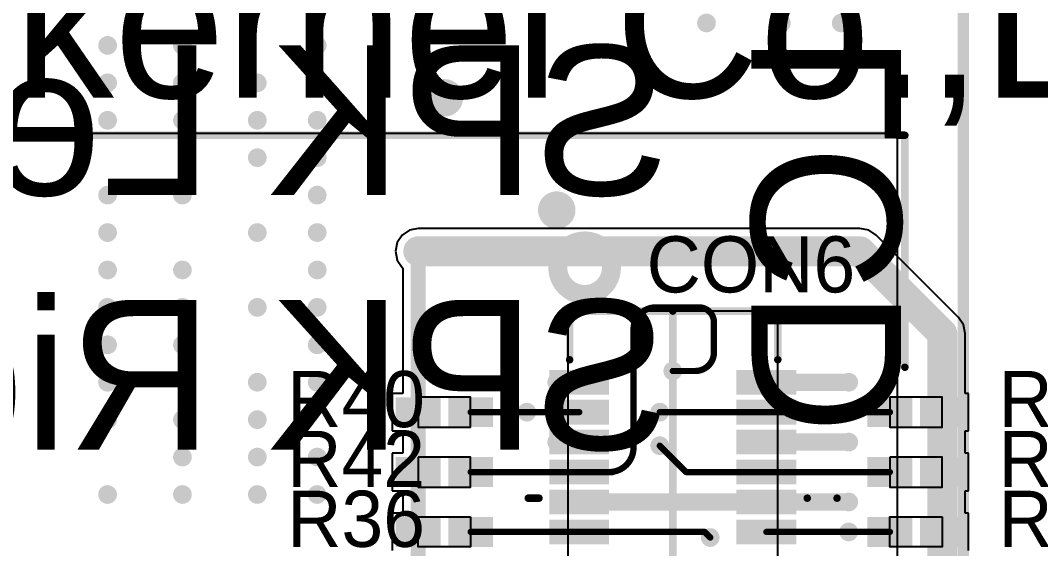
# Model space of a CAD drawing. Header units: millimetres. Extents: x 15 to 122, y 23 to 96.
# Drawn here: x 31.84 to 45.46, y 64.48 to 71.53 of the extents above; entities that cross this region are included whole.
import ezdxf

# ---------------------------------------------------------------- set-up
doc = ezdxf.new("R2010")
doc.units = ezdxf.units.MM
for name, color, linetype in [('BottomLayer', 5, 'Continuous'), ('BottomOverlay', 54, 'Continuous'), ('TopLayer', 1, 'Continuous'), ('TopOverlay', 2, 'Continuous'), ('TopPaste', 8, 'Continuous'), ('TopSolder', 216, 'Continuous'), ('Upper Modules', 80, 'Continuous')]:
    doc.layers.add(name, color=color, linetype=linetype)
doc.styles.get("Standard").update_dxf_attribs({"font": 'ARExthalf2.shx', "width": 0.1})

msp = doc.modelspace()

# ---------------------------------------------------------------- linework, layer by layer
at = {"layer": 'BottomLayer', "const_width": 0.2499995}
for points in [[(37.37499002, 70.49997838, 1), (37.62498698, 70.49997838, 1)], [(38.87498956, 68.99997884, 1), (39.12498652, 68.99997884, 1)]]:
    msp.add_lwpolyline(points, format="xyb", close=True, dxfattribs=at)
at = {"layer": 'BottomOverlay', "const_width": 0.1499997}
msp.add_lwpolyline([(44.43000004, 57.55000174), (44.43000004, 85.75000122)], dxfattribs=at)
at = {"layer": 'TopLayer'}
for p, q in [((37.032946, 68.73259304), (36.93371074, 68.66628888)), ((37.14999936, 68.75587722), (37.032946, 68.73259304)), ((43.0499901, 68.75587722), (37.14999936, 68.75587722)), ((43.05000279999999, 68.75587976), (43.0499901, 68.75587722)), ((43.16705615999999, 68.73259304), (43.05000279999999, 68.75587976)), ((43.26629141999999, 68.66628888), (43.16705615999999, 68.73259304)), ((36.86740658, 68.56705362), (36.8441224, 68.45000026)), ((36.93371074, 68.66628888), (36.86740658, 68.56705362)), ((44.36629176, 67.56628854), (43.26629141999999, 68.66628888)), ((36.8441224, 68.45000026), (36.86740658, 68.3329469)), ((36.86740658, 68.3329469), (36.93371074, 68.23371164)), ((36.93371074, 68.23371164), (36.94608054, 68.22544648)), ((36.94608054, 68.22544648), (36.94608054, 66.54999898)), ((44.43259592, 67.46705328), (44.36629176, 67.56628854)), ((44.45588264, 67.34999992), (44.43259592, 67.46705328)), ((44.45588009999999, 67.34998722), (44.45588264, 67.34999992)), ((44.45588009999999, 66.55000405999999), (44.45588009999999, 67.34998722)), ((36.94608054, 66.54999898), (36.80000006, 66.54999898)), ((36.80000006, 66.54999898), (36.80000006, 66.04999998)), ((44.50000244, 66.55000405999999), (44.45588009999999, 66.55000405999999)), ((44.50000244, 66.05000505999999), (44.50000244, 66.55000405999999)), ((36.80000006, 66.04999998), (36.94608054, 66.04999998)), ((36.94608054, 66.04999998), (36.94608054, 65.74999804)), ((44.45587756, 65.75000312), (44.45587756, 66.05000505999999)), ((44.45587756, 66.05000505999999), (44.50000244, 66.05000505999999)), ((36.94608054, 65.74999804), (36.80000006, 65.74999804)), ((36.80000006, 65.74999804), (36.80000006, 65.24999903999999)), ((44.50000244, 65.75000312), (44.45587756, 65.75000312)), ((44.50000244, 65.25000412), (44.50000244, 65.75000312)), ((36.80000006, 65.24999903999999), (36.94608054, 65.24999903999999)), ((36.94608054, 65.24999903999999), (36.94608054, 64.94999709999999)), ((44.45587756, 64.95000218), (44.45587756, 65.25000412)), ((44.45587756, 65.25000412), (44.50000244, 65.25000412)), ((36.94608054, 64.94999709999999), (36.80000006, 64.94999709999999)), ((36.80000006, 64.94999709999999), (36.80000006, 64.4499981)), ((44.50000244, 64.95000218), (44.45587756, 64.95000218)), ((44.50000244, 64.45000318), (44.50000244, 64.95000218))]:
    msp.add_line(p, q, dxfattribs=at)
for points, const_width in [([(40.93750258, 71.49999924, 1), (41.06250106, 71.49999924, 1)], 0.12499848), ([(41.93750058, 71.49999924, 1), (42.06249906, 71.49999924, 1)], 0.12499848), ([(42.73750152, 71.49999924, 1), (42.8625, 71.49999924, 1)], 0.12499848), ([(32.9375008, 71.19999983999999, 1), (33.06249928, 71.19999983999999, 1)], 0.12499848), ([(33.93750134, 71.19999983999999, 1), (34.06249982, 71.19999983999999, 1)], 0.12499848), ([(35.73750282, 71.19999983999999, 1), (35.8625013, 71.19999983999999, 1)], 0.12499848), ([(32.9375008, 70.69999829999999, 1), (33.06249928, 70.69999829999999, 1)], 0.12499848), ([(33.93750134, 70.69999829999999, 1), (34.06249982, 70.69999829999999, 1)], 0.12499848), ([(34.93750188, 70.69999829999999, 1), (35.06250036, 70.69999829999999, 1)], 0.12499848), ([(35.73750282, 70.69999829999999, 1), (35.8625013, 70.69999829999999, 1)], 0.12499848), ([(37.37499002, 70.49997838, 1), (37.62498698, 70.49997838, 1)], 0.2499995), ([(32.9375008, 70.1999993, 1), (33.06249928, 70.1999993, 1)], 0.12499848), ([(33.93750134, 70.1999993, 1), (34.06249982, 70.1999993, 1)], 0.12499848), ([(34.93750188, 70.1999993, 1), (35.06250036, 70.1999993, 1)], 0.12499848), ([(35.73750282, 70.1999993, 1), (35.8625013, 70.1999993, 1)], 0.12499848), ([(34.93750188, 69.7000003, 1), (35.06250036, 69.7000003, 1)], 0.12499848), ([(35.73750282, 69.7000003, 1), (35.8625013, 69.7000003, 1)], 0.12499848), ([(32.9375008, 69.19999876, 1), (33.06249928, 69.19999876, 1)], 0.12499848), ([(33.93750134, 69.19999876, 1), (34.06249982, 69.19999876, 1)], 0.12499848), ([(35.73750282, 69.19999876, 1), (35.8625013, 69.19999876, 1)], 0.12499848), ([(38.87498956, 68.99997884, 1), (39.12498652, 68.99997884, 1)], 0.2499995), ([(32.9375008, 68.69999976, 1), (33.06249928, 68.69999976, 1)], 0.12499848), ([(34.93750188, 68.69999976, 1), (35.06250036, 68.69999976, 1)], 0.12499848), ([(35.73750282, 68.69999976, 1), (35.8625013, 68.69999976, 1)], 0.12499848), ([(37.04999956, 68.45000026, 1), (37.24999915999999, 68.45000026, 1)], 0.1999996), ([(37.08750012, 68.45000026, 1), (37.2124986, 68.45000026, 1)], 0.12499848), ([(37.09999946, 68.45000026, 1), (37.19999926, 68.45000026, 1)], 0.0999998), ([(42.950003, 68.45000026, 1), (43.1500026, 68.45000026, 1)], 0.1999996), ([(42.950003, 68.45000026, 1), (43.1500026, 68.45000026, 1)], 0.1999996), ([(32.9375008, 68.19999822, 1), (33.06249928, 68.19999822, 1)], 0.12499848), ([(33.93750134, 68.19999822, 1), (34.06249982, 68.19999822, 1)], 0.12499848), ([(35.73750282, 68.19999822, 1), (35.8625013, 68.19999822, 1)], 0.12499848), ([(32.9375008, 67.69999922, 1), (33.06249928, 67.69999922, 1)], 0.12499848), ([(33.93750134, 67.69999922, 1), (34.06249982, 67.69999922, 1)], 0.12499848), ([(34.93750188, 67.69999922, 1), (35.06250036, 67.69999922, 1)], 0.12499848), ([(35.73750282, 67.69999922, 1), (35.8625013, 67.69999922, 1)], 0.12499848), ([(40.30147642, 67.70000175999999, 1), (40.34347786, 67.70000175999999, 1)], 0.0419989), ([(40.30147642, 67.70000175999999, 1), (40.34347786, 67.70000175999999, 1)], 0.0419989), ([(40.8790013, 67.70000175999999, 1), (40.92100274, 67.70000175999999, 1)], 0.0419989), ([(40.8790013, 67.70000175999999, 1), (40.92100274, 67.70000175999999, 1)], 0.0419989), ([(41.0790009, 67.50000216, 1), (41.12100234, 67.50000216, 1)], 0.0419989), ([(41.0790009, 67.50000216, 1), (41.12100234, 67.50000216, 1)], 0.0419989), ([(44.05000334, 67.34999992, 1), (44.25000293999999, 67.34999992, 1)], 0.1999996), ([(44.05000334, 67.34999992, 1), (44.25000293999999, 67.34999992, 1)], 0.1999996), ([(32.9375008, 67.20000021999999, 1), (33.06249928, 67.20000021999999, 1)], 0.12499848), ([(33.93750134, 67.20000021999999, 1), (34.06249982, 67.20000021999999, 1)], 0.12499848), ([(35.73750282, 67.20000021999999, 1), (35.8625013, 67.20000021999999, 1)], 0.12499848), ([(40.00399924, 67.40252457999999, 1), (40.04600068, 67.40252457999999, 1)], 0.0419989), ([(40.00399924, 67.40252457999999, 1), (40.04600068, 67.40252457999999, 1)], 0.0419989), ([(41.0790009, 67.10000042, 1), (41.12100234, 67.10000042, 1)], 0.0419989), ([(41.0790009, 67.10000042, 1), (41.12100234, 67.10000042, 1)], 0.0419989), ([(40.48750094, 66.85000092, 1), (40.61249942, 66.85000092, 1)], 0.12499848), ([(32.9375008, 66.69999868, 1), (33.06249928, 66.69999868, 1)], 0.12499848), ([(34.93750188, 66.69999868, 1), (35.06250036, 66.69999868, 1)], 0.12499848), ([(35.73750282, 66.69999868, 1), (35.8625013, 66.69999868, 1)], 0.12499848), ([(38.9375015, 66.70000121999999, 1), (39.06249998, 66.70000121999999, 1)], 0.12499848), ([(38.94250022, 66.70000121999999, 1), (39.05750126, 66.70000121999999, 1)], 0.1149985), ([(39.24250978, 66.70000121999999, 1), (39.35751081999999, 66.70000121999999, 1)], 0.1149985), ([(39.24250978, 66.70000121999999, 1), (39.35751081999999, 66.70000121999999, 1)], 0.1149985), ([(39.24250978, 66.69998344, 1), (39.35751081999999, 66.69998344, 1)], 0.1149985), ([(40.52899945999999, 66.85000092, 1), (40.57100089999999, 66.85000092, 1)], 0.0419989), ([(40.8290014, 66.85000092, 1), (40.87100284, 66.85000092, 1)], 0.0419989), ([(40.8290014, 66.85000092, 1), (40.87100284, 66.85000092, 1)], 0.0419989), ([(41.74250986, 66.70000121999999, 1), (41.8575109, 66.70000121999999, 1)], 0.1149985), ([(41.74250986, 66.70000121999999, 1), (41.8575109, 66.70000121999999, 1)], 0.1149985), ([(41.74250986, 66.69998344, 1), (41.8575109, 66.69998344, 1)], 0.1149985), ([(42.83750131999999, 66.70000121999999, 1), (42.9624998, 66.70000121999999, 1)], 0.12499848), ([(42.84250004, 66.70000121999999, 1), (42.95750108, 66.70000121999999, 1)], 0.1149985), ([(37.09999946, 66.29999948, 1), (37.19999926, 66.29999948, 1)], 0.0999998), ([(37.09999946, 66.29999948, 1), (37.19999926, 66.29999948, 1)], 0.0999998), ([(38.5375023, 66.30000202, 1), (38.66250077999999, 66.30000202, 1)], 0.12499848), ([(40.31250256, 66.30000202, 1), (40.43750104, 66.30000202, 1)], 0.12499848), ([(44.0500008, 66.30000202, 1), (44.2500004, 66.30000202, 1)], 0.1999996), ([(44.05000334, 66.30000455999999, 1), (44.25000293999999, 66.30000455999999, 1)], 0.1999996), ([(44.09250008, 66.30000202, 1), (44.20750112, 66.30000202, 1)], 0.1149985), ([(44.09250262, 66.30000455999999, 1), (44.20750366, 66.30000455999999, 1)], 0.1149985), ([(32.9375008, 66.19999967999999, 1), (33.06249928, 66.19999967999999, 1)], 0.12499848), ([(33.93750134, 66.19999967999999, 1), (34.06249982, 66.19999967999999, 1)], 0.12499848), ([(34.93750188, 66.19999967999999, 1), (35.06250036, 66.19999967999999, 1)], 0.12499848), ([(37.82899978, 66.30000202, 1), (37.87100122, 66.30000202, 1)], 0.0419989), ([(37.82899978, 66.30000202, 1), (37.87100122, 66.30000202, 1)], 0.0419989), ([(37.82899978, 66.29999948, 1), (37.87100122, 66.29999948, 1)], 0.0419989), ([(38.57900082, 66.30000202, 1), (38.62100226, 66.30000202, 1)], 0.0419989), ([(38.57900082, 66.30000202, 1), (38.62100226, 66.30000202, 1)], 0.0419989), ([(39.27899942, 66.30000202, 1), (39.32100086, 66.30000202, 1)], 0.0419989), ([(40.35400108, 66.30000202, 1), (40.39600252, 66.30000202, 1)], 0.0419989), ([(40.35401886, 66.29998424, 1), (40.3960203, 66.29998424, 1)], 0.0419989), ([(40.35401886, 66.29998424, 1), (40.3960203, 66.29998424, 1)], 0.0419989), ([(41.77900966, 66.29998424, 1), (41.8210111, 66.29998424, 1)], 0.0419989), ([(41.77900966, 66.29998424, 1), (41.8210111, 66.29998424, 1)], 0.0419989), ([(43.42898096, 66.29998424, 1), (43.4709824, 66.29998424, 1)], 0.0419989), ([(43.42898096, 66.29998424, 1), (43.4709824, 66.29998424, 1)], 0.0419989), ([(43.42900127999999, 66.30000455999999, 1), (43.47100271999999, 66.30000455999999, 1)], 0.0419989), ([(38.9375015, 65.90000028, 1), (39.06249998, 65.90000028, 1)], 0.12499848), ([(38.94250022, 65.90000028, 1), (39.05750126, 65.90000028, 1)], 0.1149985), ([(39.24250978, 65.90000028, 1), (39.35751081999999, 65.90000028, 1)], 0.1149985), ([(39.24250978, 65.90000028, 1), (39.35751081999999, 65.90000028, 1)], 0.1149985), ([(39.24250978, 65.8999825, 1), (39.35751081999999, 65.8999825, 1)], 0.1149985), ([(40.31325186, 65.85199428, 1), (40.43825034, 65.85199428, 1)], 0.12499848), ([(41.74250986, 65.8999825, 1), (41.8575109, 65.8999825, 1)], 0.1149985), ([(41.74252764, 65.90000028, 1), (41.85752867999999, 65.90000028, 1)], 0.1149985), ([(41.74252764, 65.90000028, 1), (41.85752867999999, 65.90000028, 1)], 0.1149985), ([(42.83750131999999, 65.90000028, 1), (42.9624998, 65.90000028, 1)], 0.12499848), ([(42.84250004, 65.90000028, 1), (42.95750108, 65.90000028, 1)], 0.1149985), ([(33.93750134, 65.69999813999999, 1), (34.06249982, 65.69999813999999, 1)], 0.12499848), ([(34.93750188, 65.69999813999999, 1), (35.06250036, 65.69999813999999, 1)], 0.12499848), ([(35.73750282, 65.69999813999999, 1), (35.8625013, 65.69999813999999, 1)], 0.12499848), ([(40.00399924, 65.82499915999999, 1), (40.04600068, 65.82499915999999, 1)], 0.0419989), ([(40.00399924, 65.82499915999999, 1), (40.04600068, 65.82499915999999, 1)], 0.0419989), ([(40.35475038, 65.85199428, 1), (40.39675182, 65.85199428, 1)], 0.0419989), ([(44.0500008, 65.50000362, 1), (44.2500004, 65.50000362, 1)], 0.1999996), ([(44.0500008, 65.50000362, 1), (44.2500004, 65.50000362, 1)], 0.1999996), ([(37.09999946, 65.49999853999999, 1), (37.19999926, 65.49999853999999, 1)], 0.0999998), ([(37.09999946, 65.49999853999999, 1), (37.19999926, 65.49999853999999, 1)], 0.0999998), ([(37.82899978, 65.49999853999999, 1), (37.87100122, 65.49999853999999, 1)], 0.0419989), ([(37.82901502, 65.4999833, 1), (37.87101646, 65.4999833, 1)], 0.0419989), ([(37.82901502, 65.4999833, 1), (37.87101646, 65.4999833, 1)], 0.0419989), ([(39.27900958, 65.4999833, 1), (39.32101102, 65.4999833, 1)], 0.0419989), ([(39.27900958, 65.4999833, 1), (39.32101102, 65.4999833, 1)], 0.0419989), ([(39.67900116, 65.50000107999999, 1), (39.7210026, 65.50000107999999, 1)], 0.0419989), ([(39.72900105999999, 65.4999833, 1), (39.77100249999999, 65.4999833, 1)], 0.0419989), ([(40.70676135999999, 65.4999833, 1), (40.74876279999999, 65.4999833, 1)], 0.0419989), ([(40.70676135999999, 65.4999833, 1), (40.74876279999999, 65.4999833, 1)], 0.0419989), ([(41.77900966, 65.4999833, 1), (41.8210111, 65.4999833, 1)], 0.0419989), ([(41.77900966, 65.4999833, 1), (41.8210111, 65.4999833, 1)], 0.0419989), ([(43.42898096, 65.4999833, 1), (43.4709824, 65.4999833, 1)], 0.0419989), ([(43.42898096, 65.4999833, 1), (43.4709824, 65.4999833, 1)], 0.0419989), ([(43.42900127999999, 65.50000362, 1), (43.47100271999999, 65.50000362, 1)], 0.0419989), ([(32.9375008, 65.19999914, 1), (33.06249928, 65.19999914, 1)], 0.12499848), ([(33.93750134, 65.19999914, 1), (34.06249982, 65.19999914, 1)], 0.12499848), ([(34.93750188, 65.19999914, 1), (35.06250036, 65.19999914, 1)], 0.12499848), ([(35.73750282, 65.19999914, 1), (35.8625013, 65.19999914, 1)], 0.12499848), ([(39.24250978, 65.10000188, 1), (39.35751081999999, 65.10000188, 1)], 0.1149985), ([(39.24250978, 65.10000188, 1), (39.35751081999999, 65.10000188, 1)], 0.1149985), ([(39.24250978, 65.0999841, 1), (39.35751081999999, 65.0999841, 1)], 0.1149985), ([(39.24250978, 65.0999841, 1), (39.35751081999999, 65.0999841, 1)], 0.1149985), ([(39.3375007, 65.10000188, 1), (39.46249917999999, 65.10000188, 1)], 0.12499848), ([(39.34249942, 65.10000188, 1), (39.45750046, 65.10000188, 1)], 0.1149985), ([(41.74250986, 65.10000188, 1), (41.8575109, 65.10000188, 1)], 0.1149985), ([(41.74250986, 65.10000188, 1), (41.8575109, 65.10000188, 1)], 0.1149985), ([(41.74250986, 65.0999841, 1), (41.8575109, 65.0999841, 1)], 0.1149985), ([(41.74250986, 65.0999841, 1), (41.8575109, 65.0999841, 1)], 0.1149985), ([(42.83750131999999, 65.10000188, 1), (42.9624998, 65.10000188, 1)], 0.12499848), ([(42.84250004, 65.10000188, 1), (42.95750108, 65.10000188, 1)], 0.1149985), ([(44.0500008, 64.70000268, 1), (44.2500004, 64.70000268, 1)], 0.1999996), ([(44.0500008, 64.70000268, 1), (44.2500004, 64.70000268, 1)], 0.1999996), ([(37.09999946, 64.6999976, 1), (37.19999926, 64.6999976, 1)], 0.0999998), ([(37.09999946, 64.6999976, 1), (37.19999926, 64.6999976, 1)], 0.0999998), ([(37.82899978, 64.6999976, 1), (37.87100122, 64.6999976, 1)], 0.0419989), ([(37.82901502, 64.69998235999999, 1), (37.87101646, 64.69998235999999, 1)], 0.0419989), ([(37.82901502, 64.69998235999999, 1), (37.87101646, 64.69998235999999, 1)], 0.0419989), ([(39.27900958, 64.69998235999999, 1), (39.32101102, 64.69998235999999, 1)], 0.0419989), ([(39.27900958, 64.69998235999999, 1), (39.32101102, 64.69998235999999, 1)], 0.0419989), ([(39.27902736, 64.70000014, 1), (39.3210288, 64.70000014, 1)], 0.0419989), ([(39.27902736, 64.70000014, 1), (39.3210288, 64.70000014, 1)], 0.0419989), ([(40.98750248, 64.62500156, 1), (41.11250096, 64.62500156, 1)], 0.12499848), ([(40.95400241999999, 64.70000014, 1), (40.99600385999999, 64.70000014, 1)], 0.0419989), ([(40.95400241999999, 64.70000014, 1), (40.99600385999999, 64.70000014, 1)], 0.0419989), ([(41.77900966, 64.69998235999999, 1), (41.8210111, 64.69998235999999, 1)], 0.0419989), ([(42.83750131999999, 64.70000014, 1), (42.9624998, 64.70000014, 1)], 0.12499848), ([(42.87899984, 64.69998235999999, 1), (42.92100128, 64.69998235999999, 1)], 0.0419989), ([(42.87899984, 64.69998235999999, 1), (42.92100128, 64.69998235999999, 1)], 0.0419989), ([(43.42898096, 64.69998235999999, 1), (43.4709824, 64.69998235999999, 1)], 0.0419989), ([(43.42898096, 64.69998235999999, 1), (43.4709824, 64.69998235999999, 1)], 0.0419989), ([(43.42900127999999, 64.70000268, 1), (43.47100271999999, 64.70000268, 1)], 0.0419989), ([(41.029001, 64.62500156, 1), (41.07100244, 64.62500156, 1)], 0.0419989)]:
    msp.add_lwpolyline(points, format="xyb", close=True, dxfattribs=dict(at, const_width=const_width))
for points, const_width in [([(37.14999936, 68.45000026), (43.05000279999999, 68.45000026)], 0.3999992), ([(37.14999936, 66.29999948), (37.14999936, 68.45000026)], 0.1999996), ([(43.05000279999999, 68.45000026), (44.15000314, 67.34999992)], 0.3999992), ([(40.32247714, 67.70000175999999), (40.90000202, 67.70000175999999)], 0.08400033999999999), ([(41.10000162, 67.10000042), (41.10000162, 67.50000216)], 0.08400033999999999), ([(44.15000314, 66.30000455999999), (44.15000314, 67.34999992)], 0.3999992), ([(40.02499996, 65.82499915999999), (40.02499996, 67.40252457999999)], 0.08400033999999999), ([(39.00000074, 66.70000121999999), (39.3000103, 66.70000121999999)], 0.22999954), ([(39.3000103, 66.69998344), (39.3000103, 66.70000121999999)], 0.22999954), ([(40.55000018, 66.85000092), (40.85000212, 66.85000092)], 0.08400033999999999), ([(41.80001038, 66.69998344), (41.80001038, 66.70000121999999)], 0.22999954), ([(41.80001038, 66.70000121999999), (42.90000056, 66.70000121999999)], 0.22999954), ([(37.14999936, 65.49999853999999), (37.14999936, 66.29999948)], 0.1999996), ([(44.1500006, 65.50000362), (44.1500006, 66.30000202)], 0.3999992), ([(44.1500006, 66.30000202), (44.15000314, 66.30000455999999)], 0.22999954), ([(37.8500005, 66.29999948), (37.8500005, 66.30000202)], 0.08400033999999999), ([(37.8500005, 66.30000202), (38.60000154, 66.30000202)], 0.08400033999999999), ([(38.60000154, 66.30000202), (39.30000013999999, 66.30000202)], 0.08400033999999999), ([(40.3750018, 66.30000202), (40.37501958, 66.29998424)], 0.08400033999999999), ([(40.37501958, 66.29998424), (41.80001038, 66.29998424)], 0.08400033999999999), ([(41.80001038, 66.29998424), (43.44998168, 66.29998424)], 0.08400033999999999), ([(43.44998168, 66.29998424), (43.450002, 66.30000455999999)], 0.08400033999999999), ([(39.00000074, 65.90000028), (39.3000103, 65.90000028)], 0.22999954), ([(39.3000103, 65.8999825), (39.3000103, 65.90000028)], 0.22999954), ([(41.80001038, 65.8999825), (41.80002816, 65.90000028)], 0.22999954), ([(41.80002816, 65.90000028), (42.90000056, 65.90000028)], 0.22999954), ([(40.3757511, 65.85199428), (40.72776208, 65.4999833)], 0.08400033999999999), ([(44.1500006, 64.70000268), (44.1500006, 65.50000362)], 0.3999992), ([(37.14999936, 64.6999976), (37.14999936, 65.49999853999999)], 0.1999996), ([(37.8500005, 65.49999853999999), (37.85001574, 65.4999833)], 0.08400033999999999), ([(37.85001574, 65.4999833), (39.3000103, 65.4999833)], 0.08400033999999999), ([(39.3000103, 65.4999833), (39.75000178, 65.4999833)], 0.08400033999999999), ([(40.72776208, 65.4999833), (41.80001038, 65.4999833)], 0.08400033999999999), ([(41.80001038, 65.4999833), (43.44998168, 65.4999833)], 0.08400033999999999), ([(43.44998168, 65.4999833), (43.450002, 65.50000362)], 0.08400033999999999), ([(39.3000103, 65.10000188), (39.39999994, 65.10000188)], 0.22999954), ([(39.3000103, 65.0999841), (39.3000103, 65.10000188)], 0.22999954), ([(39.3000103, 65.0999841), (41.80001038, 65.0999841)], 0.22999954), ([(41.80001038, 65.0999841), (41.80001038, 65.10000188)], 0.22999954), ([(41.80001038, 65.10000188), (42.90000056, 65.10000188)], 0.22999954), ([(44.1500006, 63.90000428), (44.1500006, 64.70000268)], 0.3999992), ([(37.14999936, 63.09999826), (37.14999936, 64.6999976)], 0.1999996), ([(37.8500005, 64.6999976), (37.85001574, 64.69998235999999)], 0.08400033999999999), ([(37.85001574, 64.69998235999999), (39.3000103, 64.69998235999999)], 0.08400033999999999), ([(39.3000103, 64.69998235999999), (39.30002808, 64.70000014)], 0.08400033999999999), ([(39.30002808, 64.70000014), (40.97500314, 64.70000014)], 0.08400033999999999), ([(40.97500314, 64.70000014), (41.05000172, 64.62500156)], 0.08400033999999999), ([(41.80001038, 64.69998235999999), (42.90000056, 64.69998235999999)], 0.08400033999999999), ([(42.90000056, 64.69998235999999), (43.44998168, 64.69998235999999)], 0.08400033999999999), ([(43.44998168, 64.69998235999999), (43.450002, 64.70000268)], 0.08400033999999999)]:
    msp.add_lwpolyline(points, dxfattribs=dict(at, const_width=const_width))
at = {"layer": 'TopLayer', "const_width": 0.08400033999999999}
for points in [[(40.02499996, 67.40252457999999, -0.414213562372877), (40.32247714, 67.70000175999999)], [(40.90000202, 67.70000175999999, -0.414213562372877), (41.10000162, 67.50000216)], [(41.10000162, 67.10000042, -0.414213562372877), (40.85000212, 66.85000092)], [(40.02499996, 65.82499915999999, -0.414213562372877), (39.70000187999999, 65.50000107999999)]]:
    msp.add_lwpolyline(points, format="xyb", dxfattribs=at)
at = {"layer": 'TopLayer'}
for points in [[(39.6500096, 66.58498494), (39.6500096, 66.81498194), (38.950011, 66.58498494), (38.950011, 66.81498194)], [(42.15000968, 66.58498494), (42.15000968, 66.81498194), (41.45001108, 66.58498494), (41.45001108, 66.81498194)], [(36.89999986, 66.44999917999999), (36.89999986, 66.14999978), (37.39999886, 66.44999917999999), (37.39999886, 66.14999978)], [(37.600001, 66.44999917999999), (37.600001, 66.14999978), (38.09999999999999, 66.44999917999999), (38.09999999999999, 66.14999978)], [(39.6500096, 66.18498574), (39.6500096, 66.41498274), (38.950011, 66.18498574), (38.950011, 66.41498274)], [(42.15000968, 66.18498574), (42.15000968, 66.41498274), (41.45001108, 66.18498574), (41.45001108, 66.41498274)], [(43.7000015, 66.15000486), (43.7000015, 66.45000426), (43.2000025, 66.15000486), (43.2000025, 66.45000426)], [(44.40000264, 66.15000486), (44.40000264, 66.45000426), (43.90000363999999, 66.15000486), (43.90000363999999, 66.45000426)], [(39.6500096, 65.784984), (39.6500096, 66.01498099999999), (38.950011, 65.784984), (38.950011, 66.01498099999999)], [(42.15000968, 65.784984), (42.15000968, 66.01498099999999), (41.45001108, 65.784984), (41.45001108, 66.01498099999999)], [(36.89999986, 65.64999824), (36.89999986, 65.34999884), (37.39999886, 65.64999824), (37.39999886, 65.34999884)], [(37.600001, 65.64999824), (37.600001, 65.34999884), (38.09999999999999, 65.64999824), (38.09999999999999, 65.34999884)], [(39.6500096, 65.3849848), (39.6500096, 65.6149818), (38.950011, 65.3849848), (38.950011, 65.6149818)], [(42.15000968, 65.3849848), (42.15000968, 65.6149818), (41.45001108, 65.3849848), (41.45001108, 65.6149818)], [(43.7000015, 65.35000391999999), (43.7000015, 65.65000332), (43.2000025, 65.35000391999999), (43.2000025, 65.65000332)], [(44.40000264, 65.35000391999999), (44.40000264, 65.65000332), (43.90000363999999, 65.35000391999999), (43.90000363999999, 65.65000332)], [(39.6500096, 64.9849856), (39.6500096, 65.2149826), (38.950011, 64.9849856), (38.950011, 65.2149826)], [(42.15000968, 64.9849856), (42.15000968, 65.2149826), (41.45001108, 64.9849856), (41.45001108, 65.2149826)], [(36.89999986, 64.8499973), (36.89999986, 64.5499979), (37.39999886, 64.8499973), (37.39999886, 64.5499979)], [(37.600001, 64.8499973), (37.600001, 64.5499979), (38.09999999999999, 64.8499973), (38.09999999999999, 64.5499979)], [(39.6500096, 64.58498386), (39.6500096, 64.81498085999999), (38.950011, 64.58498386), (38.950011, 64.81498085999999)], [(42.15000968, 64.58498386), (42.15000968, 64.81498085999999), (41.45001108, 64.58498386), (41.45001108, 64.81498085999999)], [(43.7000015, 64.55000298), (43.7000015, 64.85000237999999), (43.2000025, 64.55000298), (43.2000025, 64.85000237999999)], [(44.40000264, 64.55000298), (44.40000264, 64.85000237999999), (43.90000363999999, 64.55000298), (43.90000363999999, 64.85000237999999)]]:
    msp.add_solid(points, dxfattribs=at)
at = {"layer": 'TopOverlay', "const_width": 0.0999998}
for points in [[(25.54999716, 69.99998446), (43.55001196, 69.99998446)], [(43.55001196, 69.99998446), (43.65001176, 69.99998446)], [(43.65001176, 66.89998557999999), (43.65001176, 69.99998446)], [(39.17202985999999, 66.99998538), (39.17202985999999, 67.64996122)], [(39.17202985999999, 67.64996122), (41.95299204, 67.64996122)], [(40.55001034, 59.34998544), (40.55001034, 67.64998408)], [(41.95299204, 66.99998538), (41.95299204, 67.64996122)], [(38.61904138, 65.15098476), (38.76204084, 65.15098476)], [(42.3469816, 65.15098476), (42.74398106, 65.15098476)]]:
    msp.add_lwpolyline(points, dxfattribs=at)
at = {"layer": 'TopOverlay'}
for points, const_width in [([(43.52501328, 69.99998446, 1), (43.57501064, 69.99998446, 1)], 0.0499999), ([(43.52501328, 69.99998446, 1), (43.57501064, 69.99998446, 1)], 0.0499999), ([(43.62501308, 69.99998446, 1), (43.67501043999999, 69.99998446, 1)], 0.0499999), ([(43.62501308, 69.99998446, 1), (43.67501043999999, 69.99998446, 1)], 0.0499999), ([(39.26151152, 67.8749849, 1), (39.38851151999999, 67.8749849, 1)], 0.127), ([(39.30882156, 67.87184546, 1), (39.43582156, 67.87184546, 1)], 0.127), ([(39.14703118, 67.64996122, 1), (39.19702854, 67.64996122, 1)], 0.0499999), ([(39.14703118, 67.64996122, 1), (39.19702854, 67.64996122, 1)], 0.0499999), ([(40.52501166, 67.64998408, 1), (40.57500902, 67.64998408, 1)], 0.0499999), ([(41.92799335999999, 67.64996122, 1), (41.97799072, 67.64996122, 1)], 0.0499999), ([(41.92799335999999, 67.64996122, 1), (41.97799072, 67.64996122, 1)], 0.0499999), ([(39.14703118, 66.99998538, 1), (39.19702854, 66.99998538, 1)], 0.0499999), ([(41.92799335999999, 66.99998538, 1), (41.97799072, 66.99998538, 1)], 0.0499999), ([(43.62501308, 66.89998557999999, 1), (43.67501043999999, 66.89998557999999, 1)], 0.0499999), ([(38.5940427, 65.15098476, 1), (38.64404005999999, 65.15098476, 1)], 0.0499999), ([(38.73704215999999, 65.15098476, 1), (38.78703952, 65.15098476, 1)], 0.0499999), ([(42.32198292, 65.15098476, 1), (42.37198028, 65.15098476, 1)], 0.0499999), ([(42.71898238, 65.15098476, 1), (42.76897974, 65.15098476, 1)], 0.0499999)]:
    msp.add_lwpolyline(points, format="xyb", close=True, dxfattribs=dict(at, const_width=const_width))
at = {"layer": 'TopOverlay', "const_width": 0.254}
msp.add_lwpolyline([(39.32501152, 67.8749849, -30.16447845813659), (39.37232156, 67.87184546)], format="xyb", dxfattribs=at)
at = {"layer": 'TopPaste'}
for points in [[(39.7000095, 66.53498504), (39.7000095, 66.86498184), (38.9000111, 66.53498504), (38.9000111, 66.86498184)], [(39.7000095, 66.53498504), (39.7000095, 66.86498184), (38.9000111, 66.53498504), (38.9000111, 66.86498184)], [(42.20000958, 66.53498504), (42.20000958, 66.86498184), (41.40001118, 66.53498504), (41.40001118, 66.86498184)], [(42.20000958, 66.53498504), (42.20000958, 66.86498184), (41.40001118, 66.53498504), (41.40001118, 66.86498184)], [(36.89999986, 66.44999917999999), (36.89999986, 66.14999978), (37.39999886, 66.44999917999999), (37.39999886, 66.14999978)], [(36.89999986, 66.44999917999999), (36.89999986, 66.14999978), (37.39999886, 66.44999917999999), (37.39999886, 66.14999978)], [(37.600001, 66.44999917999999), (37.600001, 66.14999978), (38.09999999999999, 66.44999917999999), (38.09999999999999, 66.14999978)], [(37.600001, 66.44999917999999), (37.600001, 66.14999978), (38.09999999999999, 66.44999917999999), (38.09999999999999, 66.14999978)], [(39.7000095, 66.13498584), (39.7000095, 66.46498264), (38.9000111, 66.13498584), (38.9000111, 66.46498264)], [(39.7000095, 66.13498584), (39.7000095, 66.46498264), (38.9000111, 66.13498584), (38.9000111, 66.46498264)], [(42.20000958, 66.13498584), (42.20000958, 66.46498264), (41.40001118, 66.13498584), (41.40001118, 66.46498264)], [(42.20000958, 66.13498584), (42.20000958, 66.46498264), (41.40001118, 66.13498584), (41.40001118, 66.46498264)], [(43.7000015, 66.15000486), (43.7000015, 66.45000426), (43.2000025, 66.15000486), (43.2000025, 66.45000426)], [(43.7000015, 66.15000486), (43.7000015, 66.45000426), (43.2000025, 66.15000486), (43.2000025, 66.45000426)], [(44.40000264, 66.15000486), (44.40000264, 66.45000426), (43.90000363999999, 66.15000486), (43.90000363999999, 66.45000426)], [(44.40000264, 66.15000486), (44.40000264, 66.45000426), (43.90000363999999, 66.15000486), (43.90000363999999, 66.45000426)], [(39.7000095, 65.73498409999999), (39.7000095, 66.0649809), (38.9000111, 65.73498409999999), (38.9000111, 66.0649809)], [(39.7000095, 65.73498409999999), (39.7000095, 66.0649809), (38.9000111, 65.73498409999999), (38.9000111, 66.0649809)], [(42.20000958, 65.73498409999999), (42.20000958, 66.0649809), (41.40001118, 65.73498409999999), (41.40001118, 66.0649809)], [(42.20000958, 65.73498409999999), (42.20000958, 66.0649809), (41.40001118, 65.73498409999999), (41.40001118, 66.0649809)], [(36.89999986, 65.64999824), (36.89999986, 65.34999884), (37.39999886, 65.64999824), (37.39999886, 65.34999884)], [(36.89999986, 65.64999824), (36.89999986, 65.34999884), (37.39999886, 65.64999824), (37.39999886, 65.34999884)], [(37.600001, 65.64999824), (37.600001, 65.34999884), (38.09999999999999, 65.64999824), (38.09999999999999, 65.34999884)], [(37.600001, 65.64999824), (37.600001, 65.34999884), (38.09999999999999, 65.64999824), (38.09999999999999, 65.34999884)], [(39.7000095, 65.3349849), (39.7000095, 65.6649817), (38.9000111, 65.3349849), (38.9000111, 65.6649817)], [(39.7000095, 65.3349849), (39.7000095, 65.6649817), (38.9000111, 65.3349849), (38.9000111, 65.6649817)], [(42.20000958, 65.3349849), (42.20000958, 65.6649817), (41.40001118, 65.3349849), (41.40001118, 65.6649817)], [(42.20000958, 65.3349849), (42.20000958, 65.6649817), (41.40001118, 65.3349849), (41.40001118, 65.6649817)], [(43.7000015, 65.35000391999999), (43.7000015, 65.65000332), (43.2000025, 65.35000391999999), (43.2000025, 65.65000332)], [(43.7000015, 65.35000391999999), (43.7000015, 65.65000332), (43.2000025, 65.35000391999999), (43.2000025, 65.65000332)], [(44.40000264, 65.35000391999999), (44.40000264, 65.65000332), (43.90000363999999, 65.35000391999999), (43.90000363999999, 65.65000332)], [(44.40000264, 65.35000391999999), (44.40000264, 65.65000332), (43.90000363999999, 65.35000391999999), (43.90000363999999, 65.65000332)], [(39.7000095, 64.9349857), (39.7000095, 65.2649825), (38.9000111, 64.9349857), (38.9000111, 65.2649825)], [(39.7000095, 64.9349857), (39.7000095, 65.2649825), (38.9000111, 64.9349857), (38.9000111, 65.2649825)], [(42.20000958, 64.9349857), (42.20000958, 65.2649825), (41.40001118, 64.9349857), (41.40001118, 65.2649825)], [(42.20000958, 64.9349857), (42.20000958, 65.2649825), (41.40001118, 64.9349857), (41.40001118, 65.2649825)], [(36.89999986, 64.8499973), (36.89999986, 64.5499979), (37.39999886, 64.8499973), (37.39999886, 64.5499979)], [(36.89999986, 64.8499973), (36.89999986, 64.5499979), (37.39999886, 64.8499973), (37.39999886, 64.5499979)], [(37.600001, 64.8499973), (37.600001, 64.5499979), (38.09999999999999, 64.8499973), (38.09999999999999, 64.5499979)], [(37.600001, 64.8499973), (37.600001, 64.5499979), (38.09999999999999, 64.8499973), (38.09999999999999, 64.5499979)], [(39.7000095, 64.53498395999999), (39.7000095, 64.86498076), (38.9000111, 64.53498395999999), (38.9000111, 64.86498076)], [(39.7000095, 64.53498395999999), (39.7000095, 64.86498076), (38.9000111, 64.53498395999999), (38.9000111, 64.86498076)], [(42.20000958, 64.53498395999999), (42.20000958, 64.86498076), (41.40001118, 64.53498395999999), (41.40001118, 64.86498076)], [(42.20000958, 64.53498395999999), (42.20000958, 64.86498076), (41.40001118, 64.53498395999999), (41.40001118, 64.86498076)], [(43.7000015, 64.55000298), (43.7000015, 64.85000237999999), (43.2000025, 64.55000298), (43.2000025, 64.85000237999999)], [(43.7000015, 64.55000298), (43.7000015, 64.85000237999999), (43.2000025, 64.55000298), (43.2000025, 64.85000237999999)], [(44.40000264, 64.55000298), (44.40000264, 64.85000237999999), (43.90000363999999, 64.55000298), (43.90000363999999, 64.85000237999999)], [(44.40000264, 64.55000298), (44.40000264, 64.85000237999999), (43.90000363999999, 64.55000298), (43.90000363999999, 64.85000237999999)]]:
    msp.add_solid(points, dxfattribs=at)
at = {"layer": 'TopSolder'}
for points in [[(39.7000095, 66.53498504), (39.7000095, 66.86498184), (38.9000111, 66.53498504), (38.9000111, 66.86498184)], [(39.7000095, 66.53498504), (39.7000095, 66.86498184), (38.9000111, 66.53498504), (38.9000111, 66.86498184)], [(42.20000958, 66.53498504), (42.20000958, 66.86498184), (41.40001118, 66.53498504), (41.40001118, 66.86498184)], [(42.20000958, 66.53498504), (42.20000958, 66.86498184), (41.40001118, 66.53498504), (41.40001118, 66.86498184)], [(36.84999996, 66.49999908), (36.84999996, 66.09999988), (37.44999876, 66.49999908), (37.44999876, 66.09999988)], [(36.84999996, 66.49999908), (36.84999996, 66.09999988), (37.44999876, 66.49999908), (37.44999876, 66.09999988)], [(37.5500011, 66.49999908), (37.5500011, 66.09999988), (38.1499999, 66.49999908), (38.1499999, 66.09999988)], [(37.5500011, 66.49999908), (37.5500011, 66.09999988), (38.1499999, 66.49999908), (38.1499999, 66.09999988)], [(39.7000095, 66.13498584), (39.7000095, 66.46498264), (38.9000111, 66.13498584), (38.9000111, 66.46498264)], [(39.7000095, 66.13498584), (39.7000095, 66.46498264), (38.9000111, 66.13498584), (38.9000111, 66.46498264)], [(42.20000958, 66.13498584), (42.20000958, 66.46498264), (41.40001118, 66.13498584), (41.40001118, 66.46498264)], [(42.20000958, 66.13498584), (42.20000958, 66.46498264), (41.40001118, 66.13498584), (41.40001118, 66.46498264)], [(43.7500014, 66.10000495999999), (43.7500014, 66.50000416), (43.1500026, 66.10000495999999), (43.1500026, 66.50000416)], [(43.7500014, 66.10000495999999), (43.7500014, 66.50000416), (43.1500026, 66.10000495999999), (43.1500026, 66.50000416)], [(44.45000254, 66.10000495999999), (44.45000254, 66.50000416), (43.85000374, 66.10000495999999), (43.85000374, 66.50000416)], [(44.45000254, 66.10000495999999), (44.45000254, 66.50000416), (43.85000374, 66.10000495999999), (43.85000374, 66.50000416)], [(39.7000095, 65.73498409999999), (39.7000095, 66.0649809), (38.9000111, 65.73498409999999), (38.9000111, 66.0649809)], [(39.7000095, 65.73498409999999), (39.7000095, 66.0649809), (38.9000111, 65.73498409999999), (38.9000111, 66.0649809)], [(42.20000958, 65.73498409999999), (42.20000958, 66.0649809), (41.40001118, 65.73498409999999), (41.40001118, 66.0649809)], [(42.20000958, 65.73498409999999), (42.20000958, 66.0649809), (41.40001118, 65.73498409999999), (41.40001118, 66.0649809)], [(36.84999996, 65.69999813999999), (36.84999996, 65.29999894), (37.44999876, 65.69999813999999), (37.44999876, 65.29999894)], [(36.84999996, 65.69999813999999), (36.84999996, 65.29999894), (37.44999876, 65.69999813999999), (37.44999876, 65.29999894)], [(37.5500011, 65.69999813999999), (37.5500011, 65.29999894), (38.1499999, 65.69999813999999), (38.1499999, 65.29999894)], [(37.5500011, 65.69999813999999), (37.5500011, 65.29999894), (38.1499999, 65.69999813999999), (38.1499999, 65.29999894)], [(43.7500014, 65.30000402), (43.7500014, 65.70000322), (43.1500026, 65.30000402), (43.1500026, 65.70000322)], [(43.7500014, 65.30000402), (43.7500014, 65.70000322), (43.1500026, 65.30000402), (43.1500026, 65.70000322)], [(44.45000254, 65.30000402), (44.45000254, 65.70000322), (43.85000374, 65.30000402), (43.85000374, 65.70000322)], [(44.45000254, 65.30000402), (44.45000254, 65.70000322), (43.85000374, 65.30000402), (43.85000374, 65.70000322)], [(39.7000095, 65.3349849), (39.7000095, 65.6649817), (38.9000111, 65.3349849), (38.9000111, 65.6649817)], [(39.7000095, 65.3349849), (39.7000095, 65.6649817), (38.9000111, 65.3349849), (38.9000111, 65.6649817)], [(42.20000958, 65.3349849), (42.20000958, 65.6649817), (41.40001118, 65.3349849), (41.40001118, 65.6649817)], [(42.20000958, 65.3349849), (42.20000958, 65.6649817), (41.40001118, 65.3349849), (41.40001118, 65.6649817)], [(39.7000095, 64.9349857), (39.7000095, 65.2649825), (38.9000111, 64.9349857), (38.9000111, 65.2649825)], [(39.7000095, 64.9349857), (39.7000095, 65.2649825), (38.9000111, 64.9349857), (38.9000111, 65.2649825)], [(42.20000958, 64.9349857), (42.20000958, 65.2649825), (41.40001118, 64.9349857), (41.40001118, 65.2649825)], [(42.20000958, 64.9349857), (42.20000958, 65.2649825), (41.40001118, 64.9349857), (41.40001118, 65.2649825)], [(36.84999996, 64.8999972), (36.84999996, 64.49999799999999), (37.44999876, 64.8999972), (37.44999876, 64.49999799999999)], [(36.84999996, 64.8999972), (36.84999996, 64.49999799999999), (37.44999876, 64.8999972), (37.44999876, 64.49999799999999)], [(37.5500011, 64.8999972), (37.5500011, 64.49999799999999), (38.1499999, 64.8999972), (38.1499999, 64.49999799999999)], [(37.5500011, 64.8999972), (37.5500011, 64.49999799999999), (38.1499999, 64.8999972), (38.1499999, 64.49999799999999)], [(43.7500014, 64.50000308), (43.7500014, 64.90000228), (43.1500026, 64.50000308), (43.1500026, 64.90000228)], [(43.7500014, 64.50000308), (43.7500014, 64.90000228), (43.1500026, 64.50000308), (43.1500026, 64.90000228)], [(44.45000254, 64.50000308), (44.45000254, 64.90000228), (43.85000374, 64.50000308), (43.85000374, 64.90000228)], [(44.45000254, 64.50000308), (44.45000254, 64.90000228), (43.85000374, 64.50000308), (43.85000374, 64.90000228)], [(39.7000095, 64.53498395999999), (39.7000095, 64.86498076), (38.9000111, 64.53498395999999), (38.9000111, 64.86498076)], [(39.7000095, 64.53498395999999), (39.7000095, 64.86498076), (38.9000111, 64.53498395999999), (38.9000111, 64.86498076)], [(42.20000958, 64.53498395999999), (42.20000958, 64.86498076), (41.40001118, 64.53498395999999), (41.40001118, 64.86498076)], [(42.20000958, 64.53498395999999), (42.20000958, 64.86498076), (41.40001118, 64.53498395999999), (41.40001118, 64.86498076)]]:
    msp.add_solid(points, dxfattribs=at)
at = {"layer": 'Upper Modules'}
for points in [[(43.55001196, 56.99995965999999), (43.55001196, 70.02498313999999), (25.54999716, 70.02498313999999), (25.54999716, 56.99995965999999)], [(39.14703118, 67.64996122), (39.14703118, 59.3500083), (41.95299204, 59.3500083), (41.95299204, 67.64996122)], [(37.14999936, 66.49999908), (37.14999936, 66.09999988), (37.85000049999999, 66.09999988), (37.85000049999999, 66.49999908)], [(43.450002, 66.50000416), (43.450002, 66.10000495999999), (44.15000314, 66.10000495999999), (44.15000314, 66.50000416)], [(37.14999936, 65.69999813999999), (37.14999936, 65.29999894), (37.85000049999999, 65.29999894), (37.85000049999999, 65.69999813999999)], [(43.450002, 65.70000322), (43.450002, 65.30000402), (44.15000314, 65.30000402), (44.15000314, 65.70000322)], [(37.85000049999999, 64.8999972), (37.85000049999999, 64.49999799999999), (37.14999936, 64.49999799999999), (37.14999936, 64.8999972)], [(44.15000314, 64.90000228), (44.15000314, 64.50000308), (43.450002, 64.50000308), (43.450002, 64.90000228)]]:
    msp.add_lwpolyline(points, close=True, dxfattribs=at)

# ---------------------------------------------------------------- texts
at = {"layer": 'BottomOverlay', "text_generation_flag": 2}
for s, rotation, p in [('MIPI LCD', 90, (43.6000017, 77.59999974)), ('SPK Left', 360, (40.50000027999999, 69.2000013)), ('SPK Right', 360, (40.50000027999999, 65.80000048))]:
    msp.add_text(s, height=2.00000108, rotation=rotation, dxfattribs=at).set_placement(p)
at = {"layer": 'TopOverlay'}
for s, height, p in [('Hardkernel Co.,Ltd.', 2.00000108, (25.95000144, 70.50000124)), ('CON6', 0.75000104, (40.20000088, 67.90000135999999)), ('R40', 0.75000104, (35.40000032, 66.09999988)), ('R42', 0.75000104, (35.40000032, 65.30000147999999)), ('R36', 0.75000104, (35.40000032, 64.50000054))]:
    msp.add_text(s, height=height, rotation=360, dxfattribs=at).set_placement(p)
for s, p in [('R41', (44.90000164, 66.09999988)), ('R43', (44.90000164, 65.30000147999999)), ('R37', (44.90000164, 64.50000054))]:
    msp.add_text(s, height=0.75000104, dxfattribs=at).set_placement(p)

doc.saveas('drawing.dxf')
